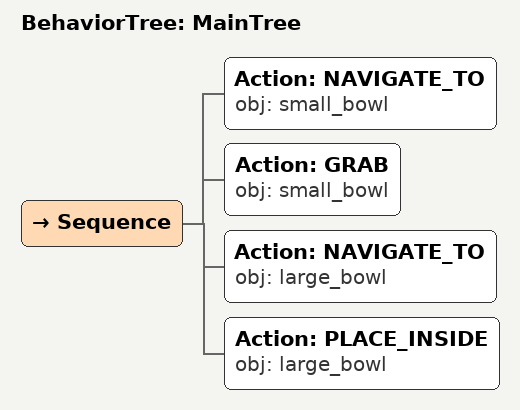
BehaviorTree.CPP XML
<root main_tree_to_execute="MainTree">
  <BehaviorTree ID="MainTree">
    <Sequence>
      <!-- Navigate to small_bowl -->
      <Action ID="NAVIGATE_TO" obj="small_bowl" />
      <!-- Grab small_bowl -->
      <Action ID="GRAB" obj="small_bowl" />
      <!-- Navigate to large_bowl -->
      <Action ID="NAVIGATE_TO" obj="large_bowl" />
      <!-- Place inside large_bowl -->
      <Action ID="PLACE_INSIDE" obj="large_bowl" />
    </Sequence>
  </BehaviorTree>
</root>
